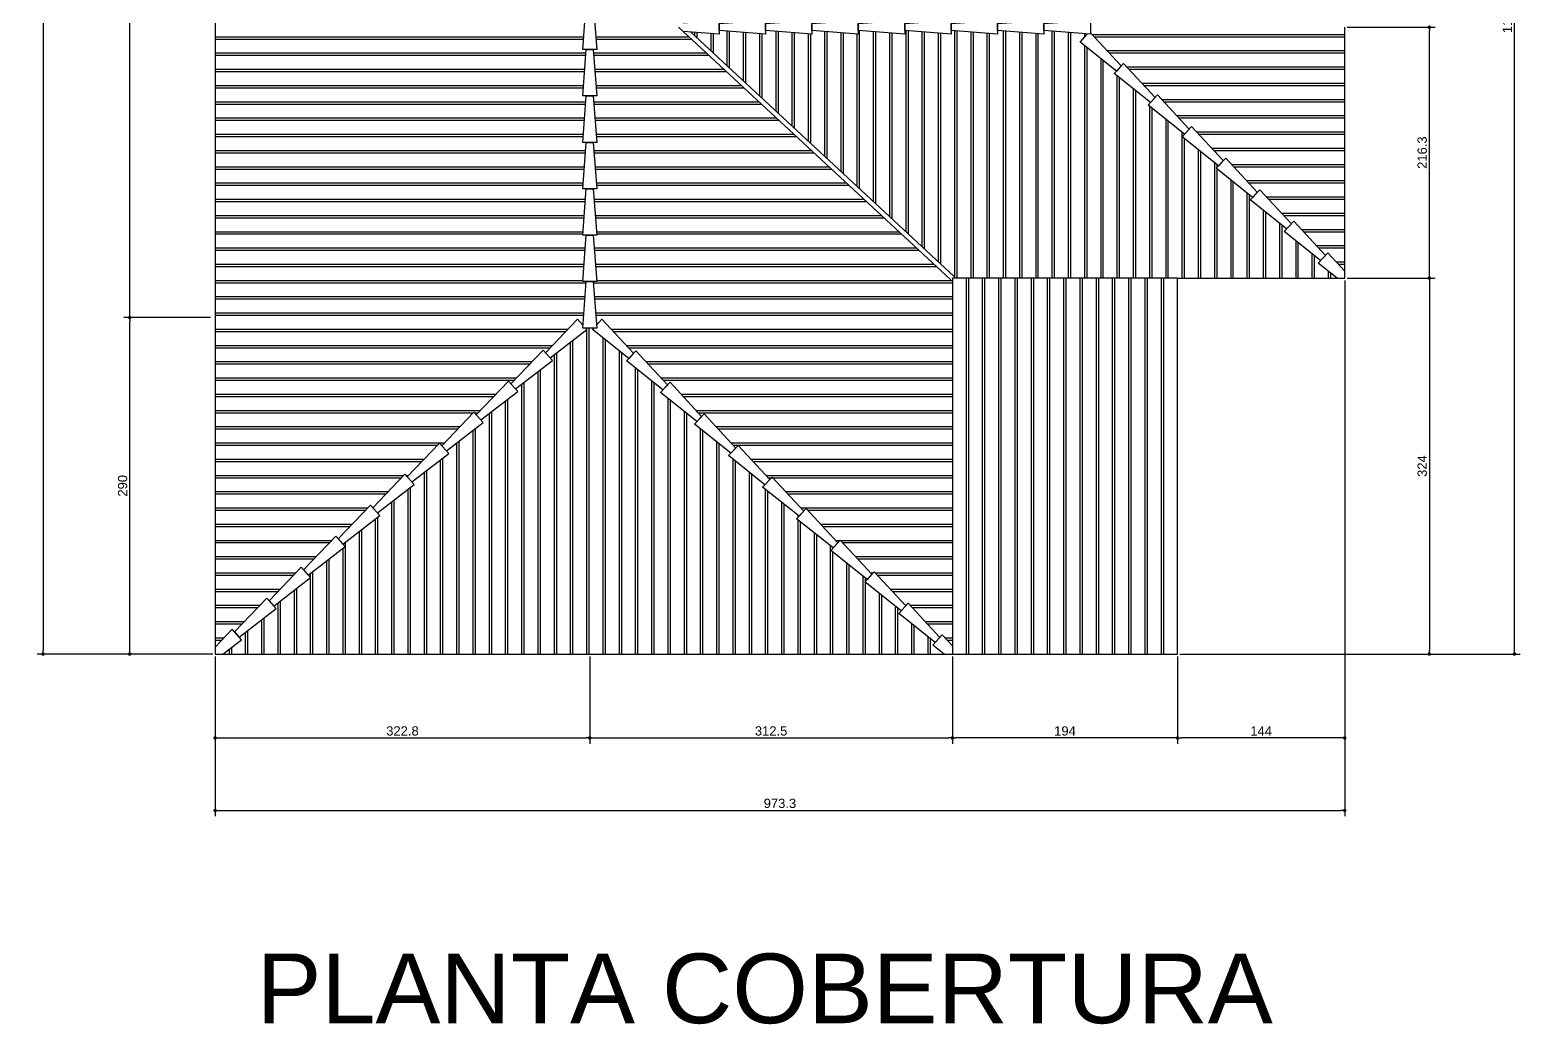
# Model space of a CAD drawing. Extents: x 2519 to 12890, y -1001 to 7229.
# Drawn here: x 4687 to 5971, y -411 to 446 of the extents above; entities that cross this region are included whole.
import ezdxf

# ---------------------------------------------------------------- set-up
doc = ezdxf.new("R2010")
doc.units = 0
doc.header["$PDMODE"] = 35
doc.layers.get('0').update_dxf_attribs({"linetype": 'CONTINUOUS'})
doc.layers.get('DEFPOINTS').update_dxf_attribs({"linetype": 'CONTINUOUS'})
doc.layers.add('COTA', color=7, linetype='CONTINUOUS')
doc.layers.add('PAREDE_FINA', color=7, linetype='CONTINUOUS')
doc.styles.add('TEXTO', font='ARIAL.TTF')
doc.dimstyles.new('COTA', dxfattribs={"dimtxt": 8, "dimasz": 3, "dimexe": 5, "dimexo": 2, "dimgap": 2, "dimtad": 1, "dimdec": 1, "dimdsep": 46, "dimtxsty": 'TEXTO', "dimblk1": 'DOT', "dimblk2": 'DOT', "dimsah": 1, "dimcen": 0, "dimclrd": 256, "dimclre": 256, "dimclrt": 256, "dimadec": 0, "dimazin": 0, "dimtfac": 0.6, "dimtdec": 1, "dimtmove": 0, "dimatfit": 3, "dimldrblk": 'DOT', "dimfxl": 1, "dimtolj": 1, "dimtzin": 0, "dimarcsym": 0})

# ---------------------------------------------------------------- blocks, each defined once
blk = doc.blocks.new('_DOT')
at = {"color": 0, "linetype": 'ByBlock'}
blk.add_line((-0.5, 0), (-1, 0), dxfattribs=at)
at = {"color": 0, "linetype": 'ByBlock', "const_width": 0.5}
blk.add_lwpolyline([(-0.25, 0, 1), (0.25, 0, 1)], format="xyb", close=True, dxfattribs=at)
blk = doc.blocks.new('*D96')
at = {"layer": 'COTA', "lineweight": -2}
for p, q in [((5820, 228.3), (5820, -231.5)), ((4846.8, -95.7), (4846.8, -231.5)), ((4849.8, -226.5), (5817, -226.5))]:
    blk.add_line(p, q, dxfattribs=at)
at = {"layer": 'DEFPOINTS', "color": 0}
for p in [(5820, 230.3), (4846.8, -93.7), (5820, -226.5)]:
    blk.add_point(p, dxfattribs=at)
at = {"layer": 'COTA', "lineweight": -2, "xscale": 3, "yscale": 3, "zscale": 3, "rotation": 180}
blk.add_blockref('_DOT', (4846.8, -226.5), dxfattribs=at)
at = {"layer": 'COTA', "lineweight": -2, "xscale": 3, "yscale": 3, "zscale": 3}
blk.add_blockref('_DOT', (5820, -226.5), dxfattribs=at)
at = {"layer": 'COTA', "insert": (5333.4, -220.4), "char_height": 8, "attachment_point": 5, "style": 'TEXTO'}
blk.add_mtext('\\A1;973.3', dxfattribs=at)
blk = doc.blocks.new('*D92')
at = {"layer": 'COTA', "lineweight": -2}
for p, q in [((5484, 1012.8), (5971.2, 1012.8)), ((5966.2, -88.7), (5966.2, 1009.8)), ((5678, -91.7), (5971.2, -91.7))]:
    blk.add_line(p, q, dxfattribs=at)
at = {"layer": 'DEFPOINTS', "color": 0}
for p in [(5482, 1012.8), (5966.2, 1012.8), (5676, -91.7)]:
    blk.add_point(p, dxfattribs=at)
at = {"layer": 'COTA', "lineweight": -2, "xscale": 3, "yscale": 3, "zscale": 3}
for p, rotation in [((5966.2, 1012.8), 90), ((5966.2, -91.7), 270)]:
    blk.add_blockref('_DOT', p, dxfattribs=dict(at, rotation=rotation))
at = {"layer": 'COTA', "insert": (5960.1, 460.5), "char_height": 8, "attachment_point": 5, "rotation": 90, "style": 'TEXTO'}
blk.add_mtext('\\A1;1104.5', dxfattribs=at)
blk = doc.blocks.new('*D91')
at = {"layer": 'COTA', "lineweight": -2}
for p, q in [((5820, 230.3), (5820, -169)), ((5676, -93.7), (5676, -169)), ((5817, -164), (5679, -164))]:
    blk.add_line(p, q, dxfattribs=at)
at = {"layer": 'DEFPOINTS', "color": 0}
for p in [(5820, 232.3), (5676, -91.7), (5676, -164)]:
    blk.add_point(p, dxfattribs=at)
at = {"layer": 'COTA', "lineweight": -2, "xscale": 3, "yscale": 3, "zscale": 3, "rotation": 180}
blk.add_blockref('_DOT', (5676, -164), dxfattribs=at)
at = {"layer": 'COTA', "lineweight": -2, "xscale": 3, "yscale": 3, "zscale": 3}
blk.add_blockref('_DOT', (5820, -164), dxfattribs=at)
at = {"layer": 'COTA', "insert": (5748, -158), "char_height": 8, "attachment_point": 5, "style": 'TEXTO'}
blk.add_mtext('\\A1;144', dxfattribs=at)
blk = doc.blocks.new('*D90')
at = {"layer": 'COTA', "lineweight": -2}
for p, q in [((5822, 232.3), (5897.9, 232.3)), ((5892.9, 229.3), (5892.9, -88.7)), ((5678, -91.7), (5897.9, -91.7))]:
    blk.add_line(p, q, dxfattribs=at)
at = {"layer": 'DEFPOINTS', "color": 0}
for p in [(5820, 232.3), (5676, -91.7), (5892.9, -91.7)]:
    blk.add_point(p, dxfattribs=at)
at = {"layer": 'COTA', "lineweight": -2, "xscale": 3, "yscale": 3, "zscale": 3}
for p, rotation in [((5892.9, 232.3), 90), ((5892.9, -91.7), 270)]:
    blk.add_blockref('_DOT', p, dxfattribs=dict(at, rotation=rotation))
at = {"layer": 'COTA', "insert": (5886.8, 70.3), "char_height": 8, "attachment_point": 5, "rotation": 90, "style": 'TEXTO'}
blk.add_mtext('\\A1;324', dxfattribs=at)
blk = doc.blocks.new('*D81')
at = {"layer": 'COTA', "lineweight": -2}
for p, q in [((4842.8, 198.3), (4768.2, 198.3)), ((4773.2, -88.7), (4773.2, 195.3)), ((4842.8, -91.7), (4768.2, -91.7))]:
    blk.add_line(p, q, dxfattribs=at)
at = {"layer": 'DEFPOINTS', "color": 0}
for p in [(4773.2, 198.3), (4844.8, 198.3), (4844.8, -91.7)]:
    blk.add_point(p, dxfattribs=at)
at = {"layer": 'COTA', "lineweight": -2, "xscale": 3, "yscale": 3, "zscale": 3}
for p, rotation in [((4773.2, 198.3), 90), ((4773.2, -91.7), 270)]:
    blk.add_blockref('_DOT', p, dxfattribs=dict(at, rotation=rotation))
at = {"layer": 'COTA', "insert": (4767.1, 53.3), "char_height": 8, "attachment_point": 5, "rotation": 90, "style": 'TEXTO'}
blk.add_mtext('\\A1;290', dxfattribs=at)
blk = doc.blocks.new('*D80')
at = {"layer": 'COTA', "lineweight": -2}
for p, q in [((4844.8, 1028.3), (4693.5, 1028.3)), ((4698.5, 1025.3), (4698.5, -88.7)), ((4844.8, -91.7), (4693.5, -91.7))]:
    blk.add_line(p, q, dxfattribs=at)
at = {"layer": 'DEFPOINTS', "color": 0}
for p in [(4846.8, 1028.3), (4698.5, -91.7), (4846.8, -91.7)]:
    blk.add_point(p, dxfattribs=at)
at = {"layer": 'COTA', "lineweight": -2, "xscale": 3, "yscale": 3, "zscale": 3}
for p, rotation in [((4698.5, 1028.3), 90), ((4698.5, -91.7), 270)]:
    blk.add_blockref('_DOT', p, dxfattribs=dict(at, rotation=rotation))
at = {"layer": 'COTA', "insert": (4692.4, 468.3), "char_height": 8, "attachment_point": 5, "rotation": 90, "style": 'TEXTO'}
blk.add_mtext('\\A1;1120', dxfattribs=at)
blk = doc.blocks.new('*D95')
at = {"layer": 'COTA', "lineweight": -2}
for p, q in [((5169.5, -95.7), (5169.5, -169)), ((5482, -95.7), (5482, -169)), ((5172.5, -164), (5479, -164))]:
    blk.add_line(p, q, dxfattribs=at)
at = {"layer": 'DEFPOINTS', "color": 0}
for p in [(5169.5, -93.7), (5482, -93.7), (5482, -164)]:
    blk.add_point(p, dxfattribs=at)
at = {"layer": 'COTA', "lineweight": -2, "xscale": 3, "yscale": 3, "zscale": 3, "rotation": 180}
blk.add_blockref('_DOT', (5169.5, -164), dxfattribs=at)
at = {"layer": 'COTA', "lineweight": -2, "xscale": 3, "yscale": 3, "zscale": 3}
blk.add_blockref('_DOT', (5482, -164), dxfattribs=at)
at = {"layer": 'COTA', "insert": (5325.8, -158), "char_height": 8, "attachment_point": 5, "style": 'TEXTO'}
blk.add_mtext('\\A1;312.5', dxfattribs=at)
blk = doc.blocks.new('*D94')
at = {"layer": 'COTA', "lineweight": -2}
for p, q in [((4846.8, -93.7), (4846.8, -169)), ((5169.5, -93.7), (5169.5, -169)), ((4849.8, -164), (5166.5, -164))]:
    blk.add_line(p, q, dxfattribs=at)
at = {"layer": 'DEFPOINTS', "color": 0}
for p in [(4846.8, -91.7), (5169.5, -91.7), (5169.5, -164)]:
    blk.add_point(p, dxfattribs=at)
at = {"layer": 'COTA', "lineweight": -2, "xscale": 3, "yscale": 3, "zscale": 3, "rotation": 180}
blk.add_blockref('_DOT', (4846.8, -164), dxfattribs=at)
at = {"layer": 'COTA', "lineweight": -2, "xscale": 3, "yscale": 3, "zscale": 3}
blk.add_blockref('_DOT', (5169.5, -164), dxfattribs=at)
at = {"layer": 'COTA', "insert": (5008.2, -158), "char_height": 8, "attachment_point": 5, "style": 'TEXTO'}
blk.add_mtext('\\A1;322.8', dxfattribs=at)
blk = doc.blocks.new('*D93')
at = {"layer": 'COTA', "lineweight": -2}
for p, q in [((5482, -93.7), (5482, -169)), ((5676, -93.7), (5676, -169)), ((5673, -164), (5485, -164))]:
    blk.add_line(p, q, dxfattribs=at)
at = {"layer": 'DEFPOINTS', "color": 0}
for p in [(5482, -91.7), (5676, -91.7), (5482, -164)]:
    blk.add_point(p, dxfattribs=at)
at = {"layer": 'COTA', "lineweight": -2, "xscale": 3, "yscale": 3, "zscale": 3, "rotation": 180}
blk.add_blockref('_DOT', (5482, -164), dxfattribs=at)
at = {"layer": 'COTA', "lineweight": -2, "xscale": 3, "yscale": 3, "zscale": 3}
blk.add_blockref('_DOT', (5676, -164), dxfattribs=at)
at = {"layer": 'COTA', "insert": (5579, -158), "char_height": 8, "attachment_point": 5, "style": 'TEXTO'}
blk.add_mtext('\\A1;194', dxfattribs=at)
blk = doc.blocks.new('*D82')
at = {"layer": 'COTA', "lineweight": -2}
for p, q in [((4840.8, 738.3), (4768.2, 738.3)), ((4773.2, 201.3), (4773.2, 735.3)), ((4840.8, 198.3), (4768.2, 198.3))]:
    blk.add_line(p, q, dxfattribs=at)
at = {"layer": 'DEFPOINTS', "color": 0}
for p in [(4773.2, 738.3), (4842.8, 738.3), (4842.8, 198.3)]:
    blk.add_point(p, dxfattribs=at)
at = {"layer": 'COTA', "lineweight": -2, "xscale": 3, "yscale": 3, "zscale": 3}
for p, rotation in [((4773.2, 738.3), 90), ((4773.2, 198.3), 270)]:
    blk.add_blockref('_DOT', p, dxfattribs=dict(at, rotation=rotation))
at = {"layer": 'COTA', "insert": (4767.1, 468.3), "char_height": 8, "attachment_point": 5, "rotation": 90, "style": 'TEXTO'}
blk.add_mtext('\\A1;540', dxfattribs=at)
blk = doc.blocks.new('*D89')
at = {"layer": 'COTA', "lineweight": -2}
for p, q in [((5822, 448.5), (5897.9, 448.5)), ((5892.9, 235.3), (5892.9, 445.5)), ((5822, 232.3), (5897.9, 232.3))]:
    blk.add_line(p, q, dxfattribs=at)
at = {"layer": 'DEFPOINTS', "color": 0}
for p in [(5820, 448.5), (5892.9, 448.5), (5820, 232.3)]:
    blk.add_point(p, dxfattribs=at)
at = {"layer": 'COTA', "lineweight": -2, "xscale": 3, "yscale": 3, "zscale": 3}
for p, rotation in [((5892.9, 448.5), 90), ((5892.9, 232.3), 270)]:
    blk.add_blockref('_DOT', p, dxfattribs=dict(at, rotation=rotation))
at = {"layer": 'COTA', "insert": (5886.8, 340.4), "char_height": 8, "attachment_point": 5, "rotation": 90, "style": 'TEXTO'}
blk.add_mtext('\\A1;216.3', dxfattribs=at)

msp = doc.modelspace()

# ---------------------------------------------------------------- linework, layer by layer
at = {"layer": 'PAREDE_FINA'}
for p, q in [((5260.03, 441.04), (5260.03, 444.11)), ((5262.03, 439.18), (5262.03, 443.96)), ((5274.03, 428.04), (5274.03, 443.06)), ((5276.03, 426.19), (5276.03, 442.91)), ((5288.03, 415.05), (5288.03, 445.01)), ((5290.03, 413.2), (5290.03, 444.86)), ((5302.03, 402.06), (5302.03, 443.96)), ((5304.03, 400.2), (5304.03, 443.81)), ((5316.03, 389.07), (5316.03, 442.91)), ((5318.03, 387.21), (5318.03, 442.76)), ((5330.03, 376.08), (5330.03, 444.86)), ((5332.03, 374.22), (5332.03, 444.71)), ((5344.03, 363.08), (5344.03, 443.81)), ((5346.03, 361.23), (5346.03, 443.66)), ((5358.03, 350.09), (5358.03, 442.76)), ((5360.03, 348.24), (5360.03, 442.61)), ((5372.03, 337.1), (5372.03, 444.71)), ((5374.03, 335.24), (5374.03, 444.56)), ((5386.03, 324.11), (5386.03, 443.66)), ((5388.03, 322.25), (5388.03, 443.51)), ((5400.03, 311.12), (5400.03, 442.61)), ((5402.03, 309.26), (5402.03, 445.46)), ((5414.03, 298.12), (5414.03, 444.56)), ((5416.03, 296.27), (5416.03, 444.41)), ((5428.03, 285.13), (5428.03, 443.51)), ((5430.03, 283.28), (5430.03, 443.36)), ((5442.03, 272.14), (5442.03, 445.46)), ((5444.03, 270.28), (5444.03, 445.31)), ((5456.03, 259.15), (5456.03, 444.41)), ((5458.03, 257.29), (5458.03, 444.26)), ((5470.03, 246.16), (5470.03, 443.36)), ((5472.03, 244.3), (5472.03, 443.21)), ((5484.03, 232.29), (5484.03, 445.31)), ((5486.03, 232.29), (5486.03, 445.16)), ((5498.03, 232.29), (5498.03, 444.26)), ((5500.03, 232.29), (5500.03, 444.11)), ((5512.03, 232.29), (5512.03, 443.21)), ((5514.03, 232.29), (5514.03, 443.06)), ((5526.03, 232.29), (5526.03, 445.16)), ((5528.03, 232.29), (5528.03, 445.01)), ((5540.03, 232.29), (5540.03, 444.11)), ((5542.03, 232.29), (5542.03, 443.96)), ((5554.03, 232.29), (5554.03, 443.06)), ((5556.03, 232.29), (5556.03, 442.91)), ((5568.03, 232.29), (5568.03, 445.01)), ((5570.03, 232.29), (5570.03, 444.86)), ((5582.03, 232.29), (5582.03, 443.96)), ((5584.03, 232.29), (5584.03, 443.81)), ((5596.03, 440.08), (5596.03, 442.91)), ((5598.03, 442.23), (5598.03, 442.76)), ((5602.22, 442.29), (5820.03, 442.29)), ((5604.08, 440.29), (5820.03, 440.29)), ((5820.03, 232.29), (5820.03, 448.54)), ((5596.03, 232.29), (5596.03, 432.5)), ((5598.03, 232.29), (5598.03, 430.91)), ((5615.2, 428.29), (5820.03, 428.29)), ((5617.06, 426.29), (5820.03, 426.29)), ((5610.03, 232.29), (5610.03, 421.33)), ((5612.03, 232.29), (5612.03, 419.74)), ((5632.28, 414.29), (5820.03, 414.29)), ((5634.13, 412.29), (5820.03, 412.29)), ((5624.03, 232.29), (5624.03, 406.35)), ((5626.03, 232.29), (5626.03, 404.75)), ((5645.26, 400.29), (5820.03, 400.29)), ((5647.11, 398.29), (5820.03, 398.29)), ((5638.03, 232.29), (5638.03, 395.18)), ((5640.03, 232.29), (5640.03, 393.58)), ((5662.33, 386.29), (5820.03, 386.29)), ((5652.03, 232.29), (5652.03, 380.19)), ((5654.03, 232.29), (5654.03, 378.6)), ((5664.19, 384.29), (5820.03, 384.29)), ((5666.03, 232.29), (5666.03, 369.02)), ((5668.03, 232.29), (5668.03, 367.42)), ((5675.31, 372.29), (5820.03, 372.29)), ((5677.16, 370.29), (5820.03, 370.29)), ((5680.03, 354.19), (5680.03, 357.85)), ((5680.03, 232.29), (5680.03, 354.04)), ((5682.03, 232.29), (5682.03, 352.44)), ((5692.38, 358.29), (5820.03, 358.29)), ((5694.24, 356.29), (5820.03, 356.29)), ((5694.03, 232.29), (5694.03, 342.86)), ((5696.03, 232.29), (5696.03, 341.27)), ((5705.36, 344.29), (5820.03, 344.29)), ((5707.22, 342.29), (5820.03, 342.29)), ((5708.03, 232.29), (5708.03, 331.69)), ((5710.03, 327.71), (5710.03, 330.1)), ((5710.03, 232.29), (5710.03, 326.29)), ((5722.44, 330.29), (5820.03, 330.29)), ((5724.29, 328.29), (5820.03, 328.29)), ((5722.03, 232.29), (5722.03, 316.71)), ((5724.03, 232.29), (5724.03, 315.11)), ((5735.42, 316.29), (5820.03, 316.29)), ((5737.27, 314.29), (5820.03, 314.29)), ((5736.03, 232.29), (5736.03, 305.54)), ((5738.03, 232.29), (5738.03, 303.94)), ((5752.49, 302.29), (5820.03, 302.29)), ((5754.34, 300.29), (5820.03, 300.29)), ((5750.03, 232.29), (5750.03, 290.55)), ((5752.03, 232.29), (5752.03, 288.96)), ((5765.47, 288.29), (5820.03, 288.29)), ((5767.32, 286.29), (5820.03, 286.29)), ((5764.03, 232.29), (5764.03, 279.38)), ((5766.03, 232.29), (5766.03, 277.78)), ((5782.54, 274.29), (5820.03, 274.29)), ((5784.4, 272.29), (5820.03, 272.29)), ((5778.03, 232.29), (5778.03, 264.4)), ((5780.03, 232.29), (5780.03, 262.8)), ((5795.52, 260.29), (5820.03, 260.29)), ((5797.38, 258.29), (5820.03, 258.29)), ((5792.03, 232.29), (5792.03, 253.23)), ((5794.03, 232.29), (5794.03, 251.63)), ((5812.6, 246.29), (5820.03, 246.29)), ((5814.45, 244.29), (5820.03, 244.29)), ((5494.03, -91.71), (5494.03, 232.29)), ((5496.03, -91.71), (5496.03, 232.29)), ((5508.03, -91.71), (5508.03, 232.29)), ((5510.03, -91.71), (5510.03, 232.29)), ((5522.03, -91.71), (5522.03, 232.29)), ((5524.03, -91.71), (5524.03, 232.29)), ((5536.03, -91.71), (5536.03, 232.29)), ((5538.03, -91.71), (5538.03, 232.29)), ((5550.03, -91.71), (5550.03, 232.29)), ((5552.03, -91.71), (5552.03, 232.29)), ((5564.03, -91.71), (5564.03, 232.29)), ((5566.03, -91.71), (5566.03, 232.29)), ((5578.03, -91.71), (5578.03, 232.29)), ((5580.03, -91.71), (5580.03, 232.29)), ((5592.03, -91.71), (5592.03, 232.29)), ((5594.03, -91.71), (5594.03, 232.29)), ((5606.03, -91.71), (5606.03, 232.29)), ((5608.03, -91.71), (5608.03, 232.29)), ((5620.03, -91.71), (5620.03, 232.29)), ((5622.03, -91.71), (5622.03, 232.29)), ((5634.03, -91.71), (5634.03, 232.29)), ((5636.03, -91.71), (5636.03, 232.29)), ((5648.03, -91.71), (5648.03, 232.29)), ((5650.03, -91.71), (5650.03, 232.29)), ((5662.03, -91.71), (5662.03, 232.29)), ((5664.03, -91.71), (5664.03, 232.29)), ((5676.03, -91.71), (5676.03, 232.29)), ((5676.03, 232.29), (5820.03, 232.29)), ((5806.03, 232.29), (5806.03, 238.24)), ((5808.03, 232.29), (5808.03, 236.65)), ((4846.78, -91.71), (5169.53, -91.71)), ((5169.53, -91.71), (5492.28, -91.71)), ((5492.28, -91.71), (5676.03, -91.71))]:
    msp.add_line(p, q, dxfattribs=at)
for points in [[(4846.78, 1028.29), (4846.78, -91.71)], [(5250.03, 452.23), (5280.91, 454.54), (5280.91, 442.54), (5280.91, 442.54), (5250.03, 444.86)], [(4846.78, 440.29), (5164.36, 440.29)], [(4846.78, 438.29), (5164.21, 438.29)], [(5174.7, 440.29), (5254.95, 440.29)], [(5174.85, 438.29), (5257.11, 438.29)], [(5246.06, 448.54), (5480.67, 230.83)], [(5256.43, 444.38), (5483.39, 233.76)], [(5600.91, 443.71), (5627.43, 415.1), (5623.35, 410.71), (5591.99, 435.73), (5598.49, 442.72)], [(4846.78, 426.29), (5166.31, 426.29)], [(4846.78, 424.29), (5166.16, 424.29)], [(5172.75, 426.29), (5270.04, 426.29)], [(5172.9, 424.29), (5272.2, 424.29)], [(4846.78, 412.29), (5165.26, 412.29)], [(5173.8, 412.29), (5285.13, 412.29)], [(4846.78, 410.29), (5165.11, 410.29)], [(4846.78, 398.29), (5164.21, 398.29)], [(5173.95, 410.29), (5287.28, 410.29)], [(5174.85, 398.29), (5300.21, 398.29)], [(4846.78, 396.29), (5164.06, 396.29)], [(5175, 396.29), (5302.37, 396.29)], [(4846.78, 384.29), (5166.16, 384.29)], [(4846.78, 382.29), (5166.01, 382.29)], [(5172.9, 384.29), (5315.3, 384.29)], [(5173.05, 382.29), (5317.45, 382.29)], [(4846.78, 370.29), (5165.11, 370.29)], [(4846.78, 368.29), (5164.96, 368.29)], [(5173.95, 370.29), (5330.39, 370.29)], [(5174.1, 368.29), (5332.54, 368.29)], [(4846.78, 356.29), (5164.06, 356.29)], [(4846.78, 354.29), (5163.91, 354.29)], [(5175, 356.29), (5345.47, 356.29)], [(5175.15, 354.29), (5347.63, 354.29)], [(4846.78, 342.29), (5166.01, 342.29)], [(4846.78, 340.29), (5165.86, 340.29)], [(5173.05, 342.29), (5360.56, 342.29)], [(5173.2, 340.29), (5362.71, 340.29)], [(4846.78, 328.29), (5164.96, 328.29)], [(4846.78, 326.29), (5164.81, 326.29)], [(5174.1, 328.29), (5375.64, 328.29)], [(5174.25, 326.29), (5377.8, 326.29)], [(4846.78, 314.29), (5163.91, 314.29)], [(4846.78, 312.29), (5163.76, 312.29)], [(5175.15, 314.29), (5390.73, 314.29)], [(5175.3, 312.29), (5392.89, 312.29)], [(4846.78, 300.29), (5165.86, 300.29)], [(4846.78, 298.29), (5165.71, 298.29)], [(5173.2, 300.29), (5405.82, 300.29)], [(5173.35, 298.29), (5407.97, 298.29)], [(4846.78, 286.29), (5164.81, 286.29)], [(4846.78, 284.29), (5164.66, 284.29)], [(5174.25, 286.29), (5420.9, 286.29)], [(5174.4, 284.29), (5423.06, 284.29)], [(4846.78, 272.29), (5163.76, 272.29)], [(4846.78, 270.29), (5163.61, 270.29)], [(5175.3, 272.29), (5435.99, 272.29)], [(5175.45, 270.29), (5438.14, 270.29)], [(4846.78, 258.29), (5165.71, 258.29)], [(5173.35, 258.29), (5451.08, 258.29)], [(4846.78, 256.29), (5165.56, 256.29)], [(4846.78, 244.29), (5164.66, 244.29)], [(5173.5, 256.29), (5453.23, 256.29)], [(5174.4, 244.29), (5466.16, 244.29)], [(5813.49, 232.29), (5797.23, 245.26), (5805.4, 254.06), (5805.4, 254.06), (5820.03, 238.27)], [(4846.78, 242.29), (5164.51, 242.29)], [(5174.55, 242.29), (5468.32, 242.29)], [(5482.03, 232.29), (5482.03, -91.71)], [(5676.03, 232.29), (5482.03, 232.29)], [(4846.78, 230.29), (5163.61, 230.29)], [(4846.78, 228.29), (5166.46, 228.29)], [(5172.6, 228.29), (5482.03, 228.29)], [(5175.45, 230.29), (5482.03, 230.29)], [(4846.78, 216.29), (5165.56, 216.29)], [(4846.78, 214.29), (5165.41, 214.29)], [(5173.5, 216.29), (5482.03, 216.29)], [(5173.65, 214.29), (5482.03, 214.29)], [(4846.78, 202.29), (5164.51, 202.29)], [(4846.78, 200.29), (5164.36, 200.29)], [(5163.73, 191.79), (5159.08, 196.97), (5159.08, 196.97), (5131.33, 168), (5135.34, 163.54), (5167.1, 188.04), (5166.03, 189.23)], [(5175.34, 191.82), (5180.06, 196.9), (5180.06, 196.9), (5207.33, 167.48), (5203.25, 163.09), (5171.89, 188.11), (5172.94, 189.23)], [(5174.55, 202.29), (5482.03, 202.29)], [(5174.7, 200.29), (5482.03, 200.29)], [(4846.78, 188.29), (5150.77, 188.29)], [(4846.78, 186.29), (5148.85, 186.29)], [(5166.78, 189.23), (5166.78, 188.39)], [(5166.78, 187.8), (5166.78, -91.71)], [(5168.78, 189.23), (5168.78, -91.71)], [(5180.78, 181.01), (5180.78, -91.71)], [(5188.04, 188.29), (5482.03, 188.29)], [(5189.89, 186.29), (5482.03, 186.29)], [(4846.78, 174.29), (5137.36, 174.29)], [(4846.78, 172.29), (5135.44, 172.29)], [(5140.78, 167.74), (5140.78, -91.71)], [(5152.78, 176.99), (5152.78, -91.71)], [(5154.78, 178.54), (5154.78, -91.71)], [(5182.78, 179.42), (5182.78, -91.71)], [(5194.78, 169.84), (5194.78, -91.71)], [(5196.78, 168.24), (5196.78, -91.71)], [(5201.02, 174.29), (5482.03, 174.29)], [(5202.87, 172.29), (5482.03, 172.29)], [(4846.78, 160.29), (5119.8, 160.29)], [(4846.78, 158.29), (5117.89, 158.29)], [(5138.78, 166.19), (5138.78, -91.71)], [(5208.78, 154.86), (5208.78, -91.71)], [(5218.09, 160.29), (5482.03, 160.29)], [(5219.94, 158.29), (5482.03, 158.29)], [(4846.78, 146.29), (5106.39, 146.29)], [(4846.78, 144.29), (5104.48, 144.29)], [(5112.78, 142.35), (5112.78, -91.71)], [(5124.78, 151.61), (5124.78, -91.71)], [(5126.78, 153.16), (5126.78, -91.71)], [(5210.78, 153.26), (5210.78, -91.71)], [(5222.78, 143.68), (5222.78, -91.71)], [(5224.78, 142.09), (5224.78, -91.71)], [(5231.07, 146.29), (5482.03, 146.29)], [(5232.92, 144.29), (5482.03, 144.29)], [(4846.78, 132.29), (5088.84, 132.29)], [(4846.78, 130.29), (5086.92, 130.29)], [(5110.78, 140.81), (5110.78, -91.71)], [(5236.78, 128.7), (5236.78, -91.71)], [(5248.14, 132.29), (5482.03, 132.29)], [(5250, 130.29), (5482.03, 130.29)], [(4846.78, 118.29), (5075.43, 118.29)], [(4846.78, 116.29), (5069.37, 116.29)], [(5070.24, 116.29), (5073.51, 116.29)], [(5084.78, 116.97), (5084.78, -91.71)], [(5096.78, 126.23), (5096.78, -91.71)], [(5098.78, 127.77), (5098.78, -91.71)], [(5238.78, 127.1), (5238.78, -91.71)], [(5250.78, 117.53), (5250.78, -91.71)], [(5252.78, 115.93), (5252.78, -91.71)], [(5261.12, 118.29), (5482.03, 118.29)], [(5262.98, 116.29), (5482.03, 116.29)], [(4846.78, 104.29), (5057.87, 104.29)], [(5082.78, 115.43), (5082.78, -91.71)], [(5278.2, 104.29), (5482.03, 104.29)], [(4846.78, 102.29), (5055.96, 102.29)], [(4846.78, 90.29), (5044.46, 90.29)], [(5054.78, 90.05), (5054.78, -91.71)], [(5056.78, 91.59), (5056.78, -91.71)], [(5068.78, 100.85), (5068.78, -91.71)], [(5070.78, 102.39), (5070.78, -91.71)], [(5264.78, 102.55), (5264.78, -91.71)], [(5266.78, 100.95), (5266.78, -91.71)], [(5278.78, 91.37), (5278.78, -91.71)], [(5280.05, 102.29), (5482.03, 102.29)], [(5291.18, 90.29), (5482.03, 90.29)], [(4846.78, 88.29), (5038.4, 88.29)], [(5041.62, 88.29), (5042.54, 88.29)], [(5280.78, 89.78), (5280.78, -91.71)], [(5293.03, 88.29), (5482.03, 88.29)], [(4846.78, 76.29), (5026.91, 76.29)], [(4846.78, 74.29), (5024.99, 74.29)], [(5026.78, 64.67), (5026.78, -91.71)], [(5028.78, 66.21), (5028.78, -91.71)], [(5040.78, 75.47), (5040.78, -91.71)], [(5042.78, 77.01), (5042.78, -91.71)], [(5292.78, 76.39), (5292.78, -91.71)], [(5294.78, 74.79), (5294.78, -91.71)], [(5306.78, 65.22), (5306.78, -91.71)], [(5308.25, 76.29), (5482.03, 76.29)], [(5310.1, 74.29), (5482.03, 74.29)], [(4846.78, 62.29), (5009.35, 62.29)], [(4846.78, 60.29), (5007.44, 60.29)], [(5011.21, 62.29), (5013.49, 62.29)], [(5014.78, 51.63), (5014.78, -91.71)], [(5308.78, 63.62), (5308.78, -91.71)], [(5321.23, 62.29), (5482.03, 62.29)], [(5323.08, 60.29), (5482.03, 60.29)], [(4846.78, 48.29), (4995.94, 48.29)], [(4846.78, 46.29), (4994.02, 46.29)], [(4998.78, 39.28), (4998.78, -91.71)], [(5000.78, 40.83), (5000.78, -91.71)], [(5012.78, 50.09), (5012.78, -91.71)], [(5320.78, 50.23), (5320.78, -91.71)], [(5322.78, 48.64), (5322.78, -91.71)], [(5334.78, 39.06), (5334.78, -91.71)], [(5338.3, 48.29), (5482.03, 48.29)], [(5340.16, 46.29), (5482.03, 46.29)], [(4846.78, 34.29), (4978.39, 34.29)], [(4846.78, 32.29), (4976.47, 32.29)], [(4986.78, 30.03), (4986.78, 29.63)], [(4986.78, 26.25), (4986.78, -91.71)], [(5336.78, 37.47), (5336.78, -91.71)], [(5348.78, 27.89), (5348.78, 25.89)], [(5351.28, 34.29), (5482.03, 34.29)], [(5353.14, 32.29), (5354.72, 32.29)], [(5357.23, 32.29), (5482.03, 32.29)], [(4846.78, 20.29), (4964.97, 20.29)], [(4846.78, 18.29), (4963.06, 18.29)], [(4970.78, 13.9), (4970.78, -91.71)], [(4972.78, 15.45), (4972.78, -91.71)], [(4984.78, 24.7), (4984.78, -91.71)], [(5348.78, 24.08), (5348.78, -91.71)], [(5350.78, 22.48), (5350.78, -91.71)], [(5362.78, 12.91), (5362.78, -91.71)], [(5368.36, 20.29), (5482.03, 20.29)], [(5370.21, 18.29), (5482.03, 18.29)], [(4846.78, 6.29), (4947.42, 6.29)], [(4846.78, 4.29), (4945.5, 4.29)], [(4958.78, 4.64), (4958.78, -91.71)], [(5364.78, 11.31), (5364.78, -91.71)], [(5376.78, 1.73), (5376.78, -91.71)], [(5378.78, 0.14), (5378.78, -0.58)], [(5381.34, 6.29), (5385.17, 6.29)], [(5383.19, 4.29), (5383.31, 4.29)], [(5385.43, 6.29), (5482.03, 6.29)], [(5387.29, 4.29), (5482.03, 4.29)], [(4846.78, -7.71), (4934.01, -7.71)], [(4846.78, -9.71), (4932.09, -9.71)], [(4942.78, -11.48), (4942.78, -91.71)], [(4944.78, -9.94), (4944.78, -91.71)], [(4956.78, -0.68), (4956.78, -91.71)], [(5378.78, -3.67), (5378.78, -91.71)], [(5398.41, -7.71), (5482.03, -7.71)], [(5400.26, -9.71), (5482.03, -9.71)], [(4846.78, -21.71), (4916.45, -21.71)], [(4846.78, -23.71), (4914.54, -23.71)], [(4928.78, -22.28), (4928.78, -25.51)], [(4930.78, -20.74), (4930.78, -91.71)], [(5390.78, -13.25), (5390.78, -91.71)], [(5392.78, -14.85), (5392.78, -91.71)], [(5404.78, -24.42), (5404.78, -91.71)], [(5411.39, -21.71), (5413.75, -21.71)], [(5415.49, -21.71), (5482.03, -21.71)], [(5417.34, -23.71), (5482.03, -23.71)], [(4846.78, -35.71), (4903.04, -35.71)], [(4846.78, -37.71), (4901.13, -37.71)], [(4914.78, -36.86), (4914.78, -91.71)], [(4916.78, -35.32), (4916.78, -91.71)], [(4928.78, -26.06), (4928.78, -91.71)], [(5406.78, -26.02), (5406.78, -29.21)], [(5406.78, -29.83), (5406.78, -91.71)], [(5428.46, -35.71), (5482.03, -35.71)], [(5430.32, -37.71), (5482.03, -37.71)], [(4846.78, -49.71), (4885.49, -49.71)], [(4900.78, -47.66), (4900.78, -91.71)], [(4902.78, -46.12), (4902.78, -91.71)], [(5418.78, -39.41), (5418.78, -91.71)], [(5420.78, -41), (5420.78, -91.71)], [(5432.78, -50.58), (5432.78, -91.71)], [(5441.44, -49.71), (5442.34, -49.71)], [(5445.54, -49.71), (5482.03, -49.71)], [(4846.78, -51.71), (4883.57, -51.71)], [(4846.78, -63.71), (4872.08, -63.71)], [(4886.78, -62.24), (4886.78, -91.71)], [(4888.78, -60.7), (4888.78, -91.71)], [(5434.78, -52.17), (5434.78, -91.71)], [(5447.39, -51.71), (5482.03, -51.71)], [(5458.52, -63.71), (5482.03, -63.71)], [(4846.78, -65.71), (4870.16, -65.71)], [(4853.49, -91.71), (4869.56, -79.3), (4861.54, -70.38), (4861.54, -70.38), (4846.78, -85.79)], [(4872.78, -73.04), (4872.78, -91.71)], [(4874.78, -71.5), (4874.78, -91.71)], [(5446.78, -65.56), (5446.78, -91.71)], [(5448.78, -67.16), (5448.78, -91.71)], [(5460.37, -65.71), (5482.03, -65.71)], [(5460.78, -76.73), (5460.78, -91.71)], [(5474.77, -91.71), (5465.09, -83.98), (5473.26, -75.19), (5473.26, -75.19), (5482.03, -84.65)], [(4846.78, -77.71), (4854.52, -77.71)], [(4846.78, -79.71), (4852.61, -79.71)], [(4858.78, -87.62), (4858.78, -91.71)], [(4860.78, -86.08), (4860.78, -91.71)], [(5462.78, -78.33), (5462.78, -91.71)], [(5475.59, -77.71), (5482.03, -77.71)], [(5477.45, -79.71), (5482.03, -79.71)]]:
    msp.add_lwpolyline(points, dxfattribs=at)
for points in [[(5163.53, 429.23), (5166.53, 469.23), (5172.53, 469.23), (5175.53, 429.23), (5163.53, 429.23)], [(5320.91, 442.54), (5280.91, 445.54), (5280.91, 451.54), (5320.91, 454.54), (5320.91, 442.54)], [(5360.91, 442.54), (5320.91, 445.54), (5320.91, 451.54), (5360.91, 454.54), (5360.91, 442.54)], [(5400.91, 442.54), (5360.91, 445.54), (5360.91, 451.54), (5400.91, 454.54), (5400.91, 442.54)], [(5440.91, 442.54), (5400.91, 445.54), (5400.91, 451.54), (5440.91, 454.54), (5440.91, 442.54)], [(5480.91, 442.54), (5440.91, 445.54), (5440.91, 451.54), (5480.91, 454.54), (5480.91, 442.54)], [(5520.91, 442.54), (5480.91, 445.54), (5480.91, 451.54), (5520.91, 454.54), (5520.91, 442.54)], [(5560.91, 442.54), (5520.91, 445.54), (5520.91, 451.54), (5560.91, 454.54), (5560.91, 442.54)], [(5600.91, 442.54), (5560.91, 445.54), (5560.91, 451.54), (5600.91, 454.54), (5600.91, 442.54)], [(5163.53, 389.23), (5166.53, 429.23), (5172.53, 429.23), (5175.53, 389.23), (5163.53, 389.23)], [(5629.48, 417.31), (5656.75, 387.89), (5652.67, 383.5), (5621.31, 408.52), (5629.48, 417.31)], [(5163.53, 349.23), (5166.53, 389.23), (5172.53, 389.23), (5175.53, 349.23), (5163.53, 349.23)], [(5658.8, 390.1), (5686.07, 360.69), (5681.99, 356.29), (5650.63, 381.31), (5658.8, 390.1)], [(5688.12, 362.89), (5715.39, 333.48), (5711.31, 329.08), (5679.95, 354.1), (5688.12, 362.89)], [(5163.53, 309.23), (5166.53, 349.23), (5172.53, 349.23), (5175.53, 309.23), (5163.53, 309.23)], [(5717.44, 335.68), (5744.71, 306.27), (5740.63, 301.87), (5709.27, 326.89), (5717.44, 335.68)], [(5163.53, 269.23), (5166.53, 309.23), (5172.53, 309.23), (5175.53, 269.23), (5163.53, 269.23)], [(5746.76, 308.48), (5774.03, 279.06), (5769.95, 274.66), (5738.59, 299.68), (5746.76, 308.48)], [(5776.08, 281.27), (5803.35, 251.85), (5799.27, 247.45), (5767.91, 272.47), (5776.08, 281.27)], [(5163.53, 229.23), (5166.53, 269.23), (5172.53, 269.23), (5175.53, 229.23), (5163.53, 229.23)], [(5163.53, 189.23), (5166.53, 229.23), (5172.53, 229.23), (5175.53, 189.23), (5163.53, 189.23)], [(5129.33, 170.23), (5101.58, 141.27), (5105.59, 136.8), (5137.35, 161.31), (5129.33, 170.23)], [(5209.38, 169.69), (5236.65, 140.27), (5232.57, 135.88), (5201.21, 160.9), (5209.38, 169.69)], [(5099.57, 143.5), (5071.82, 114.53), (5075.83, 110.07), (5107.59, 134.57), (5099.57, 143.5)], [(5238.7, 142.48), (5265.97, 113.06), (5261.89, 108.67), (5230.53, 133.69), (5238.7, 142.48)], [(5069.82, 116.76), (5042.07, 87.8), (5046.08, 83.33), (5077.84, 107.84), (5069.82, 116.76)], [(5268.02, 115.27), (5295.29, 85.85), (5291.21, 81.46), (5259.85, 106.48), (5268.02, 115.27)], [(5040.06, 90.03), (5012.32, 61.06), (5016.33, 56.6), (5048.09, 81.1), (5040.06, 90.03)], [(5297.34, 88.06), (5324.61, 58.65), (5320.53, 54.25), (5289.17, 79.27), (5297.34, 88.06)], [(5010.31, 63.29), (4982.56, 34.33), (4986.57, 29.86), (5018.33, 54.37), (5010.31, 63.29)], [(5326.66, 60.85), (5353.93, 31.44), (5349.85, 27.04), (5318.49, 52.06), (5326.66, 60.85)], [(4980.56, 36.56), (4952.81, 7.59), (4956.82, 3.13), (4988.58, 27.63), (4980.56, 36.56)], [(5355.98, 33.64), (5383.25, 4.23), (5379.17, -0.17), (5347.81, 24.85), (5355.98, 33.64)], [(4950.8, 9.82), (4923.06, -19.14), (4927.07, -23.6), (4958.82, 0.9), (4950.8, 9.82)], [(5385.3, 6.44), (5412.57, -22.98), (5408.49, -27.38), (5377.13, -2.36), (5385.3, 6.44)], [(4921.05, -16.91), (4893.3, -45.88), (4897.31, -50.34), (4929.07, -25.84), (4921.05, -16.91)], [(5414.62, -20.77), (5441.89, -50.19), (5437.81, -54.59), (5406.45, -29.57), (5414.62, -20.77)], [(4891.3, -43.64), (4863.55, -72.61), (4867.56, -77.07), (4899.32, -52.57), (4891.3, -43.64)], [(5443.94, -47.98), (5471.21, -77.4), (5467.13, -81.8), (5435.77, -56.78), (5443.94, -47.98)]]:
    msp.add_lwpolyline(points, close=True, dxfattribs=at)

# ---------------------------------------------------------------- texts
at = {"layer": 'PAREDE_FINA', "style": 'TEXTO'}
msp.add_text('PLANTA COBERTURA', height=60, dxfattribs=at).set_placement((4882.47, -409.82))

# ---------------------------------------------------------------- dimensions: what is measured, and where the dimension line sits
at = {"layer": 'COTA'}
for base, p1, p2, picture, middle in [((4698.47, -91.71), (4846.78, 1028.29), (4846.78, -91.71), '*D80', (4692.38, 468.29)), ((5966.18, 1012.79), (5676.03, -91.71), (5482.03, 1012.79), '*D92', (5960.09, 460.54)), ((4773.17, 738.29), (4842.78, 198.29), (4842.78, 738.29), '*D82', (4767.08, 468.29)), ((5892.91663558, 448.54213826), (5820.0325978, 232.29213826), (5820.0325978, 448.54213826), '*D89', (5886.82932317, 340.41713826)), ((5892.92, -91.71), (5820.03, 232.29), (5676.03, -91.71), '*D90', (5886.83, 70.29)), ((4773.17, 198.29), (4844.78, -91.71), (4844.78, 198.29), '*D81', (4767.08, 53.29))]:
    dim = msp.add_linear_dim(base=base, p1=p1, p2=p2, angle=90, dimstyle='COTA', dxfattribs=at)
    dim.commit()
    dim.dimension.update_dxf_attribs({"geometry": picture, "text_midpoint": middle})
for base, p1, p2, picture, middle in [((5676.03, -164.05), (5820.03, 232.29), (5676.03, -91.71), '*D91', (5748.03, -158.03)), ((5820.0325978, -226.53537816), (4846.7825978, -93.70786174), (5820.0325978, 230.29213826), '*D96', (5333.4075978, -220.44806574)), ((5169.5325978, -164.04510237), (4846.7825978, -91.70786174), (5169.5325978, -91.70786174), '*D94', (5008.1575978, -157.95778995)), ((5482.03, -164.05), (5169.53, -93.71), (5482.03, -93.71), '*D95', (5325.78, -157.96)), ((5482.03, -164.05), (5676.03, -91.71), (5482.03, -91.71), '*D93', (5579.03, -157.96))]:
    dim = msp.add_linear_dim(base=base, p1=p1, p2=p2, dimstyle='COTA', dxfattribs=at)
    dim.commit()
    dim.dimension.update_dxf_attribs({"geometry": picture, "text_midpoint": middle})

doc.saveas('drawing.dxf')
